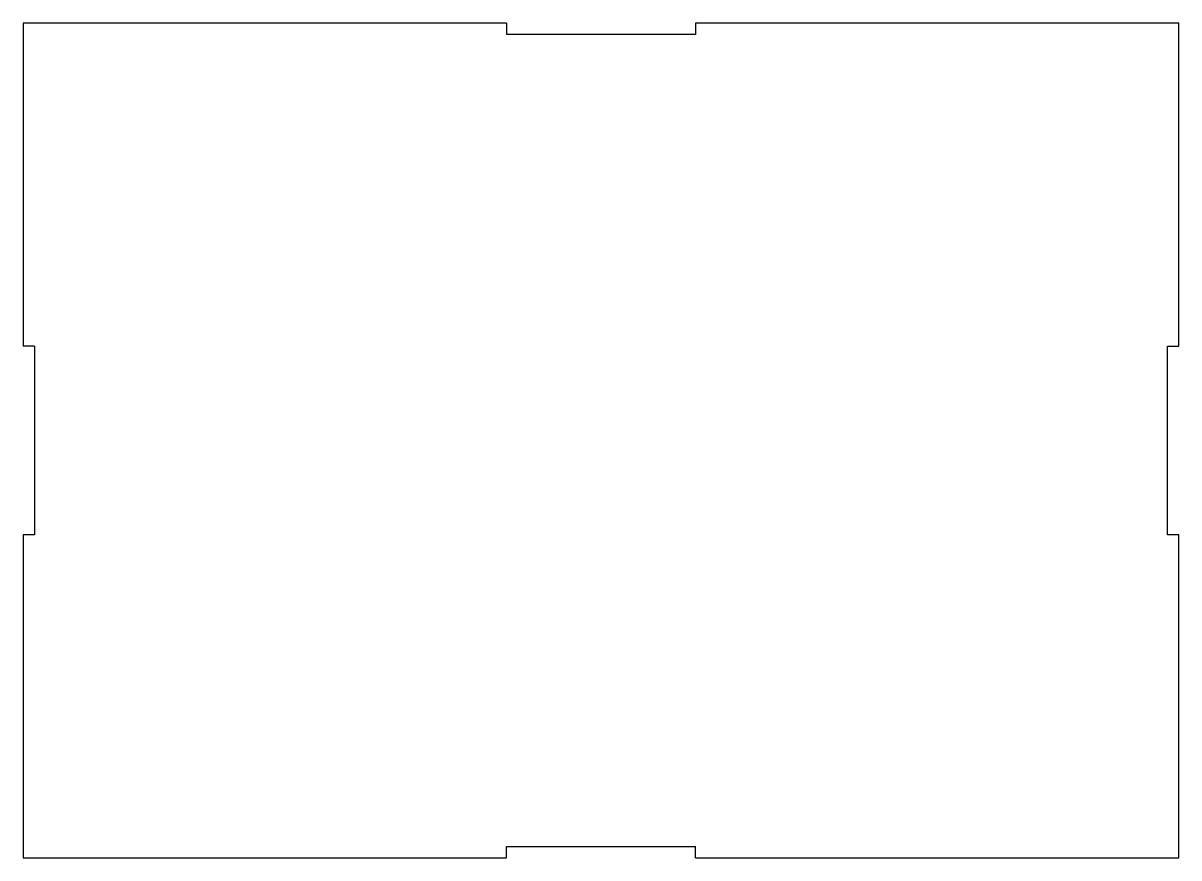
# Model space of a CAD drawing. Header units: millimetres. Extents: x -3 to 303, y -3 to 218.
import ezdxf

# ---------------------------------------------------------------- set-up
doc = ezdxf.new("R2010")
doc.units = ezdxf.units.MM
doc.layers.get('0').update_dxf_attribs({"lineweight": 25})

msp = doc.modelspace()

# ---------------------------------------------------------------- linework, layer by layer
for p, q in [((125, 218), (-3, 218)), ((-3, 218), (-3, 132.5)), ((125, 218), (125, 215)), ((175, 218), (175, 215)), ((303, 218), (175, 218)), ((303, 132.5), (303, 218)), ((175, 215), (125, 215)), ((0, 132.5), (-3, 132.5)), ((0, 132.5), (0, 82.5)), ((300, 132.5), (303, 132.5)), ((300, 82.5), (300, 132.5)), ((0, 82.5), (-3, 82.5)), ((-3, 82.5), (-3, -3)), ((303, 82.5), (300, 82.5)), ((303, -3), (303, 82.5)), ((-3, -3), (125, -3)), ((125, -3), (125, 0)), ((125, 0), (175, 0)), ((175, -3), (175, 0)), ((175, -3), (303, -3))]:
    msp.add_line(p, q)

doc.saveas('drawing.dxf')
